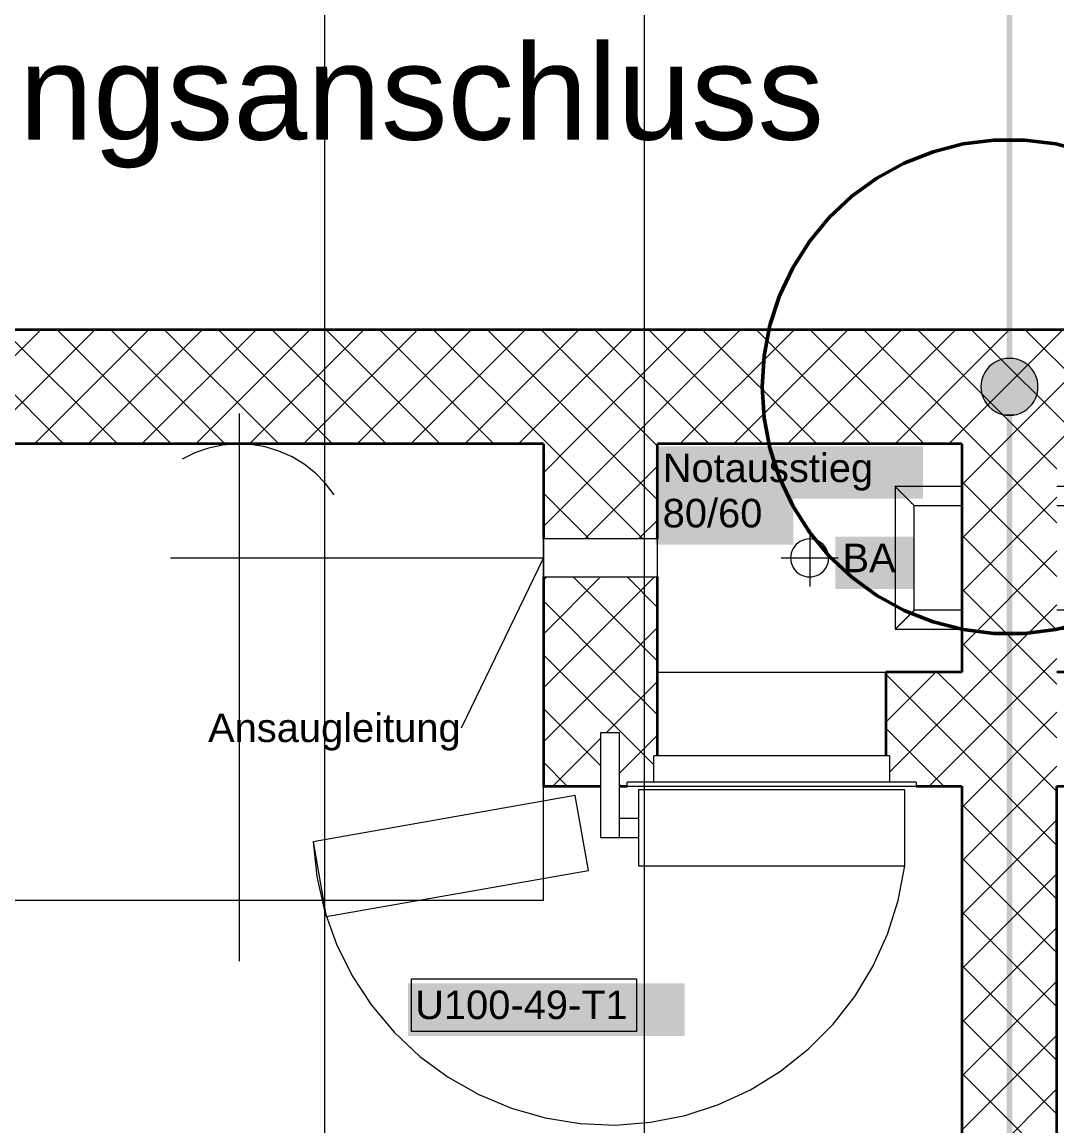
# Model space of a CAD drawing. Extents: x -1132 to 613, y -233 to 616.
# Drawn here: x -1028.1 to -973.7, y 448.1 to 506.2 of the extents above; entities that cross this region are included whole.
import ezdxf
from ezdxf.lldxf.tags import DXFTag

# ---------------------------------------------------------------- set-up
doc = ezdxf.new("R2010")
doc.units = 0
doc.layers.get('0').update_dxf_attribs({"lineweight": 13})
for name, color, linetype, lineweight in [('A-____-NOTE-TEXT', 7, 'Continuous', 9), ('A-DETL-____-THIN', 7, 'Continuous', 9), ('A-DETL-GENF-HDLN', 7, '_Verdeckte Linien_', 9), ('A-DOOR-____-HDLN', 7, '_Verdeckte Linien_', 9), ('A-DOOR-____-IDEN', 7, 'Continuous', 5), ('A-DOOR-____-OTLN', 7, 'Continuous', 9), ('A-DOOR-FRAM-OTLN', 7, 'Continuous', 9), ('A-WALL-____-MCUT', 7, 'Continuous', 35), ('A-WALL-____-PATT', 7, 'Continuous', 35), ('I-WALL-____-OTLN', 7, 'Continuous', 9), ('M-HVAC-DUCT-IDEN', 7, 'Continuous', 5), ('M-HVAC-DUCT-OTLN', 7, 'Continuous', 9), ('Q-SPCQ-____-HDLN', 7, '_Verdeckte Linien_', 9), ('S-GRID-____-OTLN', 7, 'Continuous', 5), ('Vertikale Erschließung', 7, 'Continuous', 9)]:
    doc.layers.add(name, color=color, linetype=linetype, lineweight=lineweight)
doc.layers.add('EL01_WAN_Blitzschutz Text', color=1, linetype='Continuous', lineweight=13, true_color=0xff0000)
doc.layers.add('EL01_WAN_Leitung_Potentialausgleich', color=1, linetype='fein_strichliert', lineweight=13, true_color=0xff0000)
doc.styles.get("Standard").update_dxf_attribs({"font": 'arial.ttf'})
tags = doc.linetypes.add('_Rasterlinie_', pattern=[0.375, 0.2, -0.05, 0.075, -0.05]).pattern_tags.tags
tags[10:11] = [DXFTag(74, 4), DXFTag(75, 0), DXFTag(340, '0'), DXFTag(46, 1.0), DXFTag(50, 0.0), DXFTag(44, 0.0), DXFTag(45, 0.0)]
tags[8:9] = [DXFTag(74, 4), DXFTag(75, 0), DXFTag(340, '0'), DXFTag(46, 1.0), DXFTag(50, 0.0), DXFTag(44, 0.0), DXFTag(45, 0.0)]
tags[6:7] = [DXFTag(74, 4), DXFTag(75, 0), DXFTag(340, '0'), DXFTag(46, 1.0), DXFTag(50, 0.0), DXFTag(44, 0.0), DXFTag(45, 0.0)]
tags[4:5] = [DXFTag(74, 4), DXFTag(75, 0), DXFTag(340, '0'), DXFTag(46, 1.0), DXFTag(50, 0.0), DXFTag(44, 0.0), DXFTag(45, 0.0)]
tags = doc.linetypes.add('_Strichpunkt - Fein_', pattern=[0.2, 0.1, -0.05, 0, -0.05]).pattern_tags.tags
tags[10:11] = [DXFTag(74, 4), DXFTag(75, 0), DXFTag(340, '0'), DXFTag(46, 1.0), DXFTag(50, 0.0), DXFTag(44, 0.0), DXFTag(45, 0.0)]
tags[8:9] = [DXFTag(74, 4), DXFTag(75, 0), DXFTag(340, '0'), DXFTag(46, 1.0), DXFTag(50, 0.0), DXFTag(44, 0.0), DXFTag(45, 0.0)]
tags[6:7] = [DXFTag(74, 4), DXFTag(75, 0), DXFTag(340, '0'), DXFTag(46, 1.0), DXFTag(50, 0.0), DXFTag(44, 0.0), DXFTag(45, 0.0)]
tags[4:5] = [DXFTag(74, 4), DXFTag(75, 0), DXFTag(340, '0'), DXFTag(46, 1.0), DXFTag(50, 0.0), DXFTag(44, 0.0), DXFTag(45, 0.0)]
tags = doc.linetypes.add('_Verdeckte Linien_', pattern=[0.15, 0.1, -0.05]).pattern_tags.tags
tags[6:7] = [DXFTag(74, 4), DXFTag(75, 0), DXFTag(340, '0'), DXFTag(46, 1.0), DXFTag(50, 0.0), DXFTag(44, 0.0), DXFTag(45, 0.0)]
tags[4:5] = [DXFTag(74, 4), DXFTag(75, 0), DXFTag(340, '0'), DXFTag(46, 1.0), DXFTag(50, 0.0), DXFTag(44, 0.0), DXFTag(45, 0.0)]
tags = doc.linetypes.add('fein_strichliert', pattern=[4, 1, -2, 1]).pattern_tags.tags
tags[8:9] = [DXFTag(74, 4), DXFTag(75, 0), DXFTag(340, '0'), DXFTag(46, 0.0), DXFTag(50, 0.0), DXFTag(44, 0.0), DXFTag(45, 0.0)]
tags[6:7] = [DXFTag(74, 4), DXFTag(75, 0), DXFTag(340, '0'), DXFTag(46, 0.0), DXFTag(50, 0.0), DXFTag(44, 0.0), DXFTag(45, 0.0)]
tags[4:5] = [DXFTag(74, 4), DXFTag(75, 0), DXFTag(340, '0'), DXFTag(46, 0.0), DXFTag(50, 0.0), DXFTag(44, 0.0), DXFTag(45, 0.0)]

# ---------------------------------------------------------------- blocks, each defined once
blk = doc.blocks.new('Referenz-A0UJ2EK7XE', base_point=(-1124.077, -162.872))
at = {"layer": 'A-____-NOTE-TEXT', "color": 0, "linetype": 'Continuous', "lineweight": 5, "ltscale": 0.13}
for p, q in [((-986.965, 478.944), (-987.089, 478.902)), ((-986.837, 478.97), (-986.965, 478.944)), ((-986.706, 478.978), (-986.837, 478.97)), ((-986.706, 479.478), (-986.706, 476.478)), ((-986.576, 478.97), (-986.706, 478.978)), ((-986.447, 478.944), (-986.576, 478.97)), ((-986.323, 478.902), (-986.447, 478.944)), ((-987.63, 478.361), (-987.672, 478.237)), ((-987.572, 478.478), (-987.63, 478.361)), ((-987.499, 478.587), (-987.572, 478.478)), ((-987.413, 478.685), (-987.499, 478.587)), ((-987.315, 478.772), (-987.413, 478.685)), ((-987.206, 478.844), (-987.315, 478.772)), ((-987.089, 478.902), (-987.206, 478.844)), ((-986.206, 478.844), (-986.323, 478.902)), ((-986.097, 478.772), (-986.206, 478.844)), ((-985.999, 478.685), (-986.097, 478.772)), ((-985.913, 478.587), (-985.999, 478.685)), ((-985.84, 478.478), (-985.913, 478.587)), ((-985.782, 478.361), (-985.84, 478.478)), ((-985.74, 478.237), (-985.782, 478.361)), ((-988.206, 477.978), (-985.206, 477.978)), ((-987.698, 478.109), (-987.706, 477.978)), ((-987.706, 477.978), (-987.698, 477.848)), ((-987.672, 478.237), (-987.698, 478.109)), ((-987.698, 477.848), (-987.672, 477.719)), ((-985.715, 478.109), (-985.74, 478.237)), ((-985.74, 477.719), (-985.715, 477.848)), ((-985.706, 477.978), (-985.715, 478.109)), ((-985.715, 477.848), (-985.706, 477.978)), ((-987.672, 477.719), (-987.63, 477.596)), ((-987.63, 477.596), (-987.572, 477.478)), ((-987.572, 477.478), (-987.499, 477.369)), ((-987.499, 477.369), (-987.413, 477.271)), ((-987.413, 477.271), (-987.315, 477.185)), ((-987.315, 477.185), (-987.206, 477.112)), ((-986.206, 477.112), (-986.097, 477.185)), ((-986.097, 477.185), (-985.999, 477.271)), ((-985.999, 477.271), (-985.913, 477.369)), ((-985.913, 477.369), (-985.84, 477.478)), ((-985.84, 477.478), (-985.782, 477.596)), ((-985.782, 477.596), (-985.74, 477.719)), ((-987.206, 477.112), (-987.089, 477.054)), ((-987.089, 477.054), (-986.965, 477.012)), ((-986.965, 477.012), (-986.837, 476.987)), ((-986.837, 476.987), (-986.706, 476.978)), ((-986.706, 476.978), (-986.576, 476.987)), ((-986.576, 476.987), (-986.447, 477.012)), ((-986.447, 477.012), (-986.323, 477.054)), ((-986.323, 477.054), (-986.206, 477.112))]:
    blk.add_line(p, q, dxfattribs=at)
at = {"layer": 'A-____-NOTE-TEXT', "color": 7, "linetype": 'Continuous', "lineweight": 5, "ltscale": 0.13, "true_color": 0xffffff}
for points in [[(-994.81, 481.088), (-980.752, 481.088), (-994.81, 483.841)], [(-980.752, 481.088), (-994.81, 483.841), (-980.752, 483.841)], [(-994.81, 478.683), (-987.567, 478.683), (-994.81, 481.46)], [(-987.567, 478.683), (-994.81, 481.46), (-987.567, 481.46)], [(-985.353, 476.35), (-981.236, 476.35), (-985.353, 479.103)], [(-981.236, 476.35), (-985.353, 479.103), (-981.236, 479.103)]]:
    blk.add_solid(points, dxfattribs=at)
at = {"layer": 'A-DETL-____-THIN', "color": 0, "linetype": 'Continuous', "ltscale": 0.13}
for p, q in [((-981.706, 465.778), (-995.706, 465.778)), ((-995.706, 465.778), (-995.706, 461.778)), ((-981.706, 461.778), (-981.706, 465.778)), ((-995.706, 461.778), (-981.706, 461.778))]:
    blk.add_line(p, q, dxfattribs=at)
at = {"layer": 'A-DETL-GENF-HDLN', "color": 0, "linetype": '_Verdeckte Linien_', "ltscale": 0.13}
for p, q in [((-1016.706, 485.578), (-1016.706, 456.778)), ((-1019.706, 483.978), (-1032.706, 483.978)), ((-1018.319, 483.757), (-1019.031, 483.51)), ((-1017.581, 483.914), (-1018.319, 483.757)), ((-1016.83, 483.977), (-1017.581, 483.914)), ((-1016.077, 483.945), (-1016.83, 483.977)), ((-1015.334, 483.819), (-1016.077, 483.945)), ((-1014.612, 483.601), (-1015.334, 483.819)), ((-1013.924, 483.294), (-1014.612, 483.601)), ((-1000.706, 483.978), (-1011.706, 483.978)), ((-1000.706, 459.978), (-1000.706, 483.978)), ((-1019.031, 483.51), (-1019.706, 483.174)), ((-1013.279, 482.903), (-1013.924, 483.294)), ((-1012.689, 482.435), (-1013.279, 482.903)), ((-1012.161, 481.896), (-1012.689, 482.435)), ((-1011.706, 481.295), (-1012.161, 481.896)), ((-1020.306, 477.978), (-1000.706, 477.978)), ((-999.031, 465.487), (-1012.818, 463.056)), ((-998.336, 461.548), (-999.031, 465.487)), ((-1012.818, 463.056), (-1012.123, 459.117)), ((-1012.123, 459.117), (-998.336, 461.548)), ((-1032.706, 459.978), (-1000.706, 459.978))]:
    blk.add_line(p, q, dxfattribs=at)
at = {"layer": 'A-DOOR-____-HDLN', "color": 0, "linetype": '_Verdeckte Linien_', "ltscale": 0.13}
for p, q in [((-1012.819, 463.064), (-1012.624, 461.22)), ((-982.052, 459.957), (-981.706, 461.778)), ((-1012.624, 461.22), (-1012.213, 459.413)), ((-982.612, 458.19), (-982.052, 459.957)), ((-1012.213, 459.413), (-1011.59, 457.666)), ((-983.377, 456.501), (-982.612, 458.19)), ((-1011.59, 457.666), (-1010.764, 456.006)), ((-984.336, 454.915), (-983.377, 456.501)), ((-1010.764, 456.006), (-1009.748, 454.456)), ((-985.477, 453.453), (-984.336, 454.915)), ((-1009.748, 454.456), (-1008.556, 453.036)), ((-986.782, 452.137), (-985.477, 453.453)), ((-1008.556, 453.036), (-1007.204, 451.768)), ((-1007.204, 451.768), (-1005.711, 450.669)), ((-988.234, 450.985), (-986.782, 452.137)), ((-1005.711, 450.669), (-1004.099, 449.754)), ((-989.813, 450.012), (-988.234, 450.985)), ((-991.495, 449.234), (-989.813, 450.012)), ((-1004.099, 449.754), (-1002.389, 449.037)), ((-1002.389, 449.037), (-1000.607, 448.527)), ((-993.258, 448.66), (-991.495, 449.234)), ((-1000.607, 448.527), (-998.777, 448.232)), ((-998.777, 448.232), (-996.924, 448.155)), ((-996.924, 448.155), (-995.076, 448.298)), ((-995.076, 448.298), (-993.258, 448.66))]:
    blk.add_line(p, q, dxfattribs=at)
at = {"layer": 'A-DOOR-____-IDEN', "color": 0, "linetype": 'Continuous', "ltscale": 0.13}
for p, q in [((-1007.65, 455.846), (-995.81, 455.846)), ((-1007.65, 453.066), (-1007.65, 455.846)), ((-995.81, 455.846), (-995.81, 453.066)), ((-995.81, 453.066), (-1007.65, 453.066))]:
    blk.add_line(p, q, dxfattribs=at)
at = {"layer": 'A-DOOR-____-IDEN', "color": 7, "linetype": 'Continuous', "ltscale": 0.13, "true_color": 0xffffff}
for points in [[(-1007.825, 452.844), (-993.286, 452.844), (-1007.825, 455.603)], [(-993.286, 452.844), (-1007.825, 455.603), (-993.286, 455.603)]]:
    blk.add_solid(points, dxfattribs=at)
at = {"layer": 'A-DOOR-____-OTLN', "color": 0, "linetype": 'Continuous', "ltscale": 0.13}
for p, q in [((-997.703, 468.778), (-997.703, 463.278)), ((-996.703, 468.778), (-997.703, 468.778)), ((-996.703, 463.278), (-996.703, 468.778)), ((-995.706, 464.278), (-996.703, 464.278)), ((-997.703, 463.278), (-996.703, 463.278)), ((-996.703, 463.278), (-995.706, 463.278))]:
    blk.add_line(p, q, dxfattribs=at)
at = {"layer": 'A-DOOR-FRAM-OTLN', "color": 0, "linetype": 'Continuous', "ltscale": 0.13}
for p, q in [((-982.506, 467.578), (-994.906, 467.578)), ((-994.906, 466.178), (-994.906, 467.578)), ((-982.506, 467.578), (-982.506, 466.178)), ((-981.106, 466.178), (-996.306, 466.178)), ((-996.306, 465.978), (-996.306, 466.178)), ((-981.106, 466.178), (-981.106, 465.978)), ((-996.306, 465.978), (-981.106, 465.978))]:
    blk.add_line(p, q, dxfattribs=at)
at = {"layer": 'A-WALL-____-MCUT', "color": 0, "linetype": 'Continuous', "ltscale": 0.35}
for p, q in [((-854.606, 489.978), (-1115.804, 489.978)), ((-1000.706, 483.978), (-1112.006, 483.978)), ((-1000.706, 483.978), (-1000.706, 478.978)), ((-994.706, 478.978), (-994.706, 483.978)), ((-978.706, 483.978), (-994.706, 483.978)), ((-978.706, 483.978), (-978.706, 471.978)), ((-1000.706, 476.978), (-1000.706, 465.978)), ((-994.706, 467.578), (-994.706, 476.978)), ((-978.706, 471.978), (-982.706, 471.978)), ((-982.706, 471.978), (-982.706, 467.578)), ((-969.706, 471.978), (-973.706, 471.978)), ((-1000.706, 465.978), (-997.703, 465.978)), ((-996.703, 465.978), (-996.306, 465.978)), ((-981.106, 465.978), (-978.706, 465.978)), ((-978.706, 465.978), (-978.706, 390.578)), ((-973.706, 390.578), (-973.706, 465.978)), ((-973.706, 465.978), (-971.306, 465.978))]:
    blk.add_line(p, q, dxfattribs=at)
at = {"layer": 'A-WALL-____-PATT', "color": 0, "linetype": 'Continuous', "lineweight": 9, "ltscale": 0.13}
for p, q in [((-1033.127, 483.978), (-1027.127, 489.978)), ((-1025.936, 483.978), (-1031.936, 489.978)), ((-1030.298, 483.978), (-1024.298, 489.978)), ((-1023.107, 483.978), (-1029.107, 489.978)), ((-1027.47, 483.978), (-1021.47, 489.978)), ((-1020.279, 483.978), (-1026.279, 489.978)), ((-1024.641, 483.978), (-1018.641, 489.978)), ((-1017.451, 483.978), (-1023.451, 489.978)), ((-1021.813, 483.978), (-1015.813, 489.978)), ((-1014.622, 483.978), (-1020.622, 489.978)), ((-1018.985, 483.978), (-1012.985, 489.978)), ((-1011.794, 483.978), (-1017.794, 489.978)), ((-1016.156, 483.978), (-1010.156, 489.978)), ((-1008.965, 483.978), (-1014.965, 489.978)), ((-1013.328, 483.978), (-1007.328, 489.978)), ((-1006.137, 483.978), (-1012.137, 489.978)), ((-1010.499, 483.978), (-1004.499, 489.978)), ((-1003.308, 483.978), (-1009.308, 489.978)), ((-1007.671, 483.978), (-1001.671, 489.978)), ((-1000.48, 483.978), (-1006.48, 489.978)), ((-1004.842, 483.978), (-998.842, 489.978)), ((-997.652, 483.978), (-1003.652, 489.978)), ((-1002.014, 483.978), (-996.014, 489.978)), ((-994.823, 483.978), (-1000.823, 489.978)), ((-999.186, 483.978), (-993.186, 489.978)), ((-991.995, 483.978), (-997.995, 489.978)), ((-996.357, 483.978), (-990.357, 489.978)), ((-989.166, 483.978), (-995.166, 489.978)), ((-993.529, 483.978), (-987.529, 489.978)), ((-986.338, 483.978), (-992.338, 489.978)), ((-990.7, 483.978), (-984.7, 489.978)), ((-983.509, 483.978), (-989.509, 489.978)), ((-987.872, 483.978), (-981.872, 489.978)), ((-980.681, 483.978), (-986.681, 489.978)), ((-985.043, 483.978), (-979.043, 489.978)), ((-977.853, 483.978), (-983.853, 489.978)), ((-982.215, 483.978), (-976.215, 489.978)), ((-975.024, 483.978), (-981.024, 489.978)), ((-979.387, 483.978), (-973.387, 489.978)), ((-972.196, 483.978), (-978.196, 489.978)), ((-976.558, 483.978), (-970.558, 489.978)), ((-969.367, 483.978), (-975.367, 489.978)), ((-973.73, 483.978), (-967.73, 489.978)), ((-1000.706, 482.458), (-999.186, 483.978)), ((-1000.706, 479.629), (-996.357, 483.978)), ((-995.48, 478.978), (-1000.48, 483.978)), ((-994.706, 481.033), (-997.652, 483.978)), ((-994.706, 483.861), (-994.823, 483.978)), ((-978.706, 481.83), (-976.558, 483.978)), ((-978.706, 479.002), (-973.73, 483.978)), ((-973.706, 479.832), (-977.853, 483.978)), ((-973.706, 482.66), (-975.024, 483.978)), ((-998.529, 478.978), (-994.706, 482.801)), ((-973.706, 477.003), (-978.706, 482.003)), ((-998.308, 478.978), (-1000.706, 481.376)), ((-978.706, 476.173), (-973.706, 481.173)), ((-995.7, 478.978), (-994.706, 479.972)), ((-973.706, 474.175), (-978.706, 479.175)), ((-978.706, 473.345), (-973.706, 478.345)), ((-1000.706, 476.801), (-1000.529, 476.978)), ((-1000.706, 473.972), (-997.7, 476.978)), ((-999.872, 471.978), (-994.872, 476.978)), ((-994.706, 472.547), (-999.137, 476.978)), ((-994.706, 475.376), (-996.308, 476.978)), ((-973.706, 471.346), (-978.706, 476.346)), ((-996.965, 471.978), (-1000.706, 475.719)), ((-978.706, 470.517), (-973.706, 475.517)), ((-997.043, 471.978), (-994.706, 474.316)), ((-973.706, 468.518), (-978.706, 473.518)), ((-999.794, 471.978), (-1000.706, 472.891)), ((-978.706, 467.688), (-973.706, 472.688)), ((-1000.706, 471.144), (-999.872, 471.978)), ((-1000.706, 468.316), (-997.043, 471.978)), ((-994.906, 467.091), (-999.794, 471.978)), ((-994.706, 469.719), (-996.965, 471.978)), ((-982.706, 469.345), (-980.073, 471.978)), ((-978.706, 470.69), (-979.995, 471.978)), ((-997.415, 468.778), (-994.706, 471.487)), ((-978.706, 467.861), (-982.706, 471.861)), ((-982.506, 466.717), (-978.706, 470.517)), ((-973.706, 465.69), (-978.706, 470.69)), ((-997.703, 467.059), (-1000.706, 470.062)), ((-978.706, 464.86), (-973.706, 469.86)), ((-1000.215, 465.978), (-997.703, 468.491)), ((-996.703, 466.662), (-994.706, 468.659)), ((-979.652, 465.978), (-982.706, 469.033)), ((-980.416, 465.978), (-978.706, 467.688)), ((-973.706, 462.861), (-978.706, 467.861)), ((-999.451, 465.978), (-1000.706, 467.234)), ((-978.706, 462.031), (-973.706, 467.031)), ((-996.622, 465.978), (-996.703, 466.059)), ((-973.706, 460.033), (-978.706, 465.033)), ((-978.706, 459.203), (-973.706, 464.203)), ((-973.706, 457.204), (-978.706, 462.204)), ((-978.706, 456.374), (-973.706, 461.374)), ((-973.706, 454.376), (-978.706, 459.376)), ((-978.706, 453.546), (-973.706, 458.546)), ((-973.706, 451.547), (-978.706, 456.547)), ((-978.706, 450.718), (-973.706, 455.718)), ((-973.706, 448.719), (-978.706, 453.719)), ((-978.706, 447.889), (-973.706, 452.889)), ((-973.706, 445.891), (-978.706, 450.891)), ((-978.706, 445.061), (-973.706, 450.061))]:
    blk.add_line(p, q, dxfattribs=at)
at = {"layer": 'I-WALL-____-OTLN', "color": 0, "linetype": 'Continuous', "ltscale": 0.13}
blk.add_line((-994.706, 471.978), (-982.706, 471.978), dxfattribs=at)
at = {"layer": 'M-HVAC-DUCT-IDEN', "color": 0, "linetype": 'Continuous', "ltscale": 0.13}
blk.add_line((-1000.706, 477.978), (-1005.038, 469.025), dxfattribs=at)
at = {"layer": 'M-HVAC-DUCT-OTLN', "color": 0, "linetype": '_Strichpunkt - Fein_', "ltscale": 0.13}
for p, q in [((-994.706, 478.978), (-1000.706, 478.978)), ((-1000.706, 478.978), (-1000.706, 476.978)), ((-994.706, 476.978), (-994.706, 478.978)), ((-1000.706, 476.978), (-994.706, 476.978))]:
    blk.add_line(p, q, dxfattribs=at)
at = {"layer": 'Q-SPCQ-____-HDLN', "color": 0, "linetype": '_Verdeckte Linien_', "ltscale": 0.13}
blk.add_line((-1016.706, 483.978), (-1016.706, 459.978), dxfattribs=at)
at = {"layer": 'S-GRID-____-OTLN', "color": 0, "linetype": '_Rasterlinie_', "ltscale": 0.13}
for p, q in [((-995.406, 600.162), (-995.406, 199.37)), ((-1012.206, -159.103), (-1012.206, 585.978))]:
    blk.add_line(p, q, dxfattribs=at)
at = {"layer": 'Vertikale Erschließung', "color": 0, "linetype": 'Continuous', "ltscale": 0.13}
for p, q in [((-982.206, 481.728), (-982.206, 474.228)), ((-978.706, 481.728), (-982.206, 481.728)), ((-982.204, 481.726), (-982.206, 481.728)), ((-982.206, 481.728), (-982.206, 481.728)), ((-982.202, 481.724), (-982.204, 481.726)), ((-982.198, 481.721), (-982.202, 481.724)), ((-982.194, 481.716), (-982.198, 481.721)), ((-982.189, 481.711), (-982.194, 481.716)), ((-982.186, 481.708), (-982.189, 481.711)), ((-982.183, 481.705), (-982.186, 481.708)), ((-982.18, 481.702), (-982.183, 481.705)), ((-982.176, 481.698), (-982.18, 481.702)), ((-982.172, 481.694), (-982.176, 481.698)), ((-982.168, 481.69), (-982.172, 481.694)), ((-982.164, 481.686), (-982.168, 481.69)), ((-982.159, 481.681), (-982.164, 481.686)), ((-982.155, 481.677), (-982.159, 481.681)), ((-982.15, 481.672), (-982.155, 481.677)), ((-982.144, 481.667), (-982.15, 481.672)), ((-982.139, 481.661), (-982.144, 481.667)), ((-982.134, 481.656), (-982.139, 481.661)), ((-982.128, 481.65), (-982.134, 481.656)), ((-982.122, 481.644), (-982.128, 481.65)), ((-982.116, 481.638), (-982.122, 481.644)), ((-982.109, 481.631), (-982.116, 481.638)), ((-982.103, 481.625), (-982.109, 481.631)), ((-982.099, 481.622), (-982.103, 481.625)), ((-982.096, 481.618), (-982.099, 481.622)), ((-982.093, 481.615), (-982.096, 481.618)), ((-982.089, 481.611), (-982.093, 481.615)), ((-982.086, 481.608), (-982.089, 481.611)), ((-982.082, 481.604), (-982.086, 481.608)), ((-982.078, 481.6), (-982.082, 481.604)), ((-982.075, 481.597), (-982.078, 481.6)), ((-982.071, 481.593), (-982.075, 481.597)), ((-982.067, 481.589), (-982.071, 481.593)), ((-982.063, 481.586), (-982.067, 481.589)), ((-982.06, 481.582), (-982.063, 481.586)), ((-982.052, 481.574), (-982.06, 481.582)), ((-982.044, 481.566), (-982.052, 481.574)), ((-982.036, 481.558), (-982.044, 481.566)), ((-982.027, 481.55), (-982.036, 481.558)), ((-982.019, 481.541), (-982.027, 481.55)), ((-982.01, 481.533), (-982.019, 481.541)), ((-982.006, 481.528), (-982.01, 481.533)), ((-982.002, 481.524), (-982.006, 481.528)), ((-981.997, 481.519), (-982.002, 481.524)), ((-981.993, 481.515), (-981.997, 481.519)), ((-981.988, 481.51), (-981.993, 481.515)), ((-981.984, 481.506), (-981.988, 481.51)), ((-981.979, 481.501), (-981.984, 481.506)), ((-981.975, 481.497), (-981.979, 481.501)), ((-981.97, 481.492), (-981.975, 481.497)), ((-981.965, 481.488), (-981.97, 481.492)), ((-981.961, 481.483), (-981.965, 481.488)), ((-981.956, 481.478), (-981.961, 481.483)), ((-981.951, 481.474), (-981.956, 481.478)), ((-981.947, 481.469), (-981.951, 481.474)), ((-981.942, 481.464), (-981.947, 481.469)), ((-981.937, 481.459), (-981.942, 481.464)), ((-981.932, 481.454), (-981.937, 481.459)), ((-981.927, 481.45), (-981.932, 481.454)), ((-981.922, 481.445), (-981.927, 481.45)), ((-981.917, 481.44), (-981.922, 481.445)), ((-981.912, 481.435), (-981.917, 481.44)), ((-981.907, 481.43), (-981.912, 481.435)), ((-981.902, 481.425), (-981.907, 481.43)), ((-981.897, 481.42), (-981.902, 481.425)), ((-981.892, 481.414), (-981.897, 481.42)), ((-981.887, 481.409), (-981.892, 481.414)), ((-981.882, 481.404), (-981.887, 481.409)), ((-981.877, 481.399), (-981.882, 481.404)), ((-981.872, 481.394), (-981.877, 481.399)), ((-981.867, 481.389), (-981.872, 481.394)), ((-981.862, 481.384), (-981.867, 481.389)), ((-981.856, 481.378), (-981.862, 481.384)), ((-981.851, 481.373), (-981.856, 481.378)), ((-981.846, 481.368), (-981.851, 481.373)), ((-981.841, 481.363), (-981.846, 481.368)), ((-981.836, 481.358), (-981.841, 481.363)), ((-981.83, 481.352), (-981.836, 481.358)), ((-981.825, 481.347), (-981.83, 481.352)), ((-981.82, 481.342), (-981.825, 481.347)), ((-981.814, 481.337), (-981.82, 481.342)), ((-981.809, 481.331), (-981.814, 481.337)), ((-981.804, 481.326), (-981.809, 481.331)), ((-981.798, 481.321), (-981.804, 481.326)), ((-981.793, 481.315), (-981.798, 481.321)), ((-981.788, 481.31), (-981.793, 481.315)), ((-981.782, 481.304), (-981.788, 481.31)), ((-981.777, 481.299), (-981.782, 481.304)), ((-981.771, 481.294), (-981.777, 481.299)), ((-981.766, 481.288), (-981.771, 481.294)), ((-981.761, 481.283), (-981.766, 481.288)), ((-981.755, 481.277), (-981.761, 481.283)), ((-981.75, 481.272), (-981.755, 481.277)), ((-981.744, 481.266), (-981.75, 481.272)), ((-981.739, 481.261), (-981.744, 481.266)), ((-981.733, 481.255), (-981.739, 481.261)), ((-981.728, 481.25), (-981.733, 481.255)), ((-981.722, 481.245), (-981.728, 481.25)), ((-981.717, 481.239), (-981.722, 481.245)), ((-981.712, 481.234), (-981.717, 481.239)), ((-981.706, 481.228), (-981.712, 481.234)), ((-970.206, 481.728), (-973.706, 481.728)), ((-981.701, 481.223), (-981.706, 481.228)), ((-981.695, 481.217), (-981.701, 481.223)), ((-981.69, 481.212), (-981.695, 481.217)), ((-981.684, 481.207), (-981.69, 481.212)), ((-981.679, 481.201), (-981.684, 481.207)), ((-981.673, 481.196), (-981.679, 481.201)), ((-981.668, 481.19), (-981.673, 481.196)), ((-981.663, 481.185), (-981.668, 481.19)), ((-981.657, 481.179), (-981.663, 481.185)), ((-981.652, 481.174), (-981.657, 481.179)), ((-981.646, 481.168), (-981.652, 481.174)), ((-981.641, 481.163), (-981.646, 481.168)), ((-981.635, 481.158), (-981.641, 481.163)), ((-981.63, 481.152), (-981.635, 481.158)), ((-981.625, 481.147), (-981.63, 481.152)), ((-981.619, 481.141), (-981.625, 481.147)), ((-981.614, 481.136), (-981.619, 481.141)), ((-981.609, 481.131), (-981.614, 481.136)), ((-981.603, 481.125), (-981.609, 481.131)), ((-981.598, 481.12), (-981.603, 481.125)), ((-981.593, 481.115), (-981.598, 481.12)), ((-981.587, 481.109), (-981.593, 481.115)), ((-981.582, 481.104), (-981.587, 481.109)), ((-981.577, 481.099), (-981.582, 481.104)), ((-981.571, 481.094), (-981.577, 481.099)), ((-981.566, 481.088), (-981.571, 481.094)), ((-981.561, 481.083), (-981.566, 481.088)), ((-981.556, 481.078), (-981.561, 481.083)), ((-981.551, 481.073), (-981.556, 481.078)), ((-981.545, 481.068), (-981.551, 481.073)), ((-981.54, 481.063), (-981.545, 481.068)), ((-981.535, 481.057), (-981.54, 481.063)), ((-981.53, 481.052), (-981.535, 481.057)), ((-981.525, 481.047), (-981.53, 481.052)), ((-981.52, 481.042), (-981.525, 481.047)), ((-981.515, 481.037), (-981.52, 481.042)), ((-981.51, 481.032), (-981.515, 481.037)), ((-981.505, 481.027), (-981.51, 481.032)), ((-981.5, 481.022), (-981.505, 481.027)), ((-981.495, 481.017), (-981.5, 481.022)), ((-981.49, 481.012), (-981.495, 481.017)), ((-981.485, 481.007), (-981.49, 481.012)), ((-981.48, 481.002), (-981.485, 481.007)), ((-981.475, 480.997), (-981.48, 481.002)), ((-981.47, 480.992), (-981.475, 480.997)), ((-981.466, 480.988), (-981.47, 480.992)), ((-981.461, 480.983), (-981.466, 480.988)), ((-981.456, 480.978), (-981.461, 480.983)), ((-981.447, 480.969), (-981.456, 480.978)), ((-981.437, 480.96), (-981.447, 480.969)), ((-981.428, 480.951), (-981.437, 480.96)), ((-981.419, 480.942), (-981.428, 480.951)), ((-981.41, 480.933), (-981.419, 480.942)), ((-981.402, 480.924), (-981.41, 480.933)), ((-981.393, 480.915), (-981.402, 480.924)), ((-981.385, 480.907), (-981.393, 480.915)), ((-981.376, 480.899), (-981.385, 480.907)), ((-981.368, 480.89), (-981.376, 480.899)), ((-981.36, 480.882), (-981.368, 480.89)), ((-981.353, 480.875), (-981.36, 480.882)), ((-981.349, 480.871), (-981.353, 480.875)), ((-981.345, 480.867), (-981.349, 480.871)), ((-981.341, 480.863), (-981.345, 480.867)), ((-981.337, 480.86), (-981.341, 480.863)), ((-981.334, 480.856), (-981.337, 480.86)), ((-981.33, 480.852), (-981.334, 480.856)), ((-981.327, 480.849), (-981.33, 480.852)), ((-981.323, 480.845), (-981.327, 480.849)), ((-981.32, 480.842), (-981.323, 480.845)), ((-981.316, 480.838), (-981.32, 480.842)), ((-981.313, 480.835), (-981.316, 480.838)), ((-981.309, 480.832), (-981.313, 480.835)), ((-981.303, 480.825), (-981.309, 480.832)), ((-981.297, 480.819), (-981.303, 480.825)), ((-981.29, 480.813), (-981.297, 480.819)), ((-981.284, 480.807), (-981.29, 480.813)), ((-981.279, 480.801), (-981.284, 480.807)), ((-981.273, 480.795), (-981.279, 480.801)), ((-981.268, 480.79), (-981.273, 480.795)), ((-981.263, 480.785), (-981.268, 480.79)), ((-981.258, 480.78), (-981.263, 480.785)), ((-981.253, 480.775), (-981.258, 480.78)), ((-981.248, 480.771), (-981.253, 480.775)), ((-981.244, 480.766), (-981.248, 480.771)), ((-981.24, 480.762), (-981.244, 480.766)), ((-981.236, 480.758), (-981.24, 480.762)), ((-981.233, 480.755), (-981.236, 480.758)), ((-981.229, 480.751), (-981.233, 480.755)), ((-981.226, 480.748), (-981.229, 480.751)), ((-981.223, 480.745), (-981.226, 480.748)), ((-981.218, 480.74), (-981.223, 480.745)), ((-981.214, 480.736), (-981.218, 480.74)), ((-981.21, 480.733), (-981.214, 480.736)), ((-981.208, 480.73), (-981.21, 480.733)), ((-981.207, 480.729), (-981.208, 480.73)), ((-981.206, 480.728), (-981.207, 480.729)), ((-981.206, 475.228), (-981.206, 480.728)), ((-981.206, 480.728), (-978.706, 480.728)), ((-973.706, 480.728), (-971.206, 480.728)), ((-981.587, 474.847), (-981.592, 474.842)), ((-981.582, 474.852), (-981.587, 474.847)), ((-981.577, 474.858), (-981.582, 474.852)), ((-981.571, 474.863), (-981.577, 474.858)), ((-981.566, 474.868), (-981.571, 474.863)), ((-981.561, 474.873), (-981.566, 474.868)), ((-981.556, 474.879), (-981.561, 474.873)), ((-981.551, 474.884), (-981.556, 474.879)), ((-981.546, 474.889), (-981.551, 474.884)), ((-981.54, 474.894), (-981.546, 474.889)), ((-981.535, 474.899), (-981.54, 474.894)), ((-981.53, 474.904), (-981.535, 474.899)), ((-981.525, 474.909), (-981.53, 474.904)), ((-981.52, 474.915), (-981.525, 474.909)), ((-981.515, 474.92), (-981.52, 474.915)), ((-981.51, 474.925), (-981.515, 474.92)), ((-981.505, 474.93), (-981.51, 474.925)), ((-981.5, 474.935), (-981.505, 474.93)), ((-981.495, 474.94), (-981.5, 474.935)), ((-981.49, 474.944), (-981.495, 474.94)), ((-981.485, 474.949), (-981.49, 474.944)), ((-981.48, 474.954), (-981.485, 474.949)), ((-981.475, 474.959), (-981.48, 474.954)), ((-981.47, 474.964), (-981.475, 474.959)), ((-981.466, 474.969), (-981.47, 474.964)), ((-981.461, 474.974), (-981.466, 474.969)), ((-981.456, 474.978), (-981.461, 474.974)), ((-981.447, 474.988), (-981.456, 474.978)), ((-981.438, 474.997), (-981.447, 474.988)), ((-981.428, 475.006), (-981.438, 474.997)), ((-981.419, 475.015), (-981.428, 475.006)), ((-981.41, 475.024), (-981.419, 475.015)), ((-981.402, 475.033), (-981.41, 475.024)), ((-981.393, 475.041), (-981.402, 475.033)), ((-981.385, 475.05), (-981.393, 475.041)), ((-981.376, 475.058), (-981.385, 475.05)), ((-981.368, 475.066), (-981.376, 475.058)), ((-981.36, 475.074), (-981.368, 475.066)), ((-981.353, 475.082), (-981.36, 475.074)), ((-981.349, 475.086), (-981.353, 475.082)), ((-981.345, 475.089), (-981.349, 475.086)), ((-981.341, 475.093), (-981.345, 475.089)), ((-981.338, 475.097), (-981.341, 475.093)), ((-981.334, 475.101), (-981.338, 475.097)), ((-981.33, 475.104), (-981.334, 475.101)), ((-981.327, 475.108), (-981.33, 475.104)), ((-981.323, 475.111), (-981.327, 475.108)), ((-981.32, 475.115), (-981.323, 475.111)), ((-981.316, 475.118), (-981.32, 475.115)), ((-981.313, 475.122), (-981.316, 475.118)), ((-981.309, 475.125), (-981.313, 475.122)), ((-981.303, 475.131), (-981.309, 475.125)), ((-981.297, 475.138), (-981.303, 475.131)), ((-981.29, 475.144), (-981.297, 475.138)), ((-981.284, 475.15), (-981.29, 475.144)), ((-981.279, 475.156), (-981.284, 475.15)), ((-981.273, 475.161), (-981.279, 475.156)), ((-981.268, 475.167), (-981.273, 475.161)), ((-981.263, 475.172), (-981.268, 475.167)), ((-981.258, 475.177), (-981.263, 475.172)), ((-981.253, 475.181), (-981.258, 475.177)), ((-981.248, 475.186), (-981.253, 475.181)), ((-981.244, 475.19), (-981.248, 475.186)), ((-981.24, 475.194), (-981.244, 475.19)), ((-981.236, 475.198), (-981.24, 475.194)), ((-981.233, 475.202), (-981.236, 475.198)), ((-981.229, 475.205), (-981.233, 475.202)), ((-981.226, 475.208), (-981.229, 475.205)), ((-981.223, 475.211), (-981.226, 475.208)), ((-981.218, 475.216), (-981.223, 475.211)), ((-981.214, 475.221), (-981.218, 475.216)), ((-981.21, 475.224), (-981.214, 475.221)), ((-981.208, 475.226), (-981.21, 475.224)), ((-981.207, 475.228), (-981.208, 475.226)), ((-981.206, 475.228), (-981.207, 475.228)), ((-978.706, 475.228), (-981.206, 475.228)), ((-971.206, 475.228), (-973.706, 475.228)), ((-982.168, 474.266), (-982.172, 474.262)), ((-982.164, 474.271), (-982.168, 474.266)), ((-982.159, 474.275), (-982.164, 474.271)), ((-982.154, 474.28), (-982.159, 474.275)), ((-982.15, 474.285), (-982.154, 474.28)), ((-982.144, 474.29), (-982.15, 474.285)), ((-982.139, 474.295), (-982.144, 474.29)), ((-982.134, 474.301), (-982.139, 474.295)), ((-982.128, 474.307), (-982.134, 474.301)), ((-982.122, 474.313), (-982.128, 474.307)), ((-982.116, 474.319), (-982.122, 474.313)), ((-982.109, 474.325), (-982.116, 474.319)), ((-982.103, 474.332), (-982.109, 474.325)), ((-982.099, 474.335), (-982.103, 474.332)), ((-982.096, 474.338), (-982.099, 474.335)), ((-982.093, 474.342), (-982.096, 474.338)), ((-982.089, 474.345), (-982.093, 474.342)), ((-982.085, 474.349), (-982.089, 474.345)), ((-982.082, 474.352), (-982.085, 474.349)), ((-982.078, 474.356), (-982.082, 474.352)), ((-982.075, 474.36), (-982.078, 474.356)), ((-982.071, 474.363), (-982.075, 474.36)), ((-982.067, 474.367), (-982.071, 474.363)), ((-982.063, 474.371), (-982.067, 474.367)), ((-982.06, 474.375), (-982.063, 474.371)), ((-982.052, 474.383), (-982.06, 474.375)), ((-982.044, 474.39), (-982.052, 474.383)), ((-982.036, 474.399), (-982.044, 474.39)), ((-982.028, 474.407), (-982.036, 474.399)), ((-982.019, 474.415), (-982.028, 474.407)), ((-982.01, 474.424), (-982.019, 474.415)), ((-982.006, 474.428), (-982.01, 474.424)), ((-982.002, 474.433), (-982.006, 474.428)), ((-981.997, 474.437), (-982.002, 474.433)), ((-981.993, 474.441), (-981.997, 474.437)), ((-981.988, 474.446), (-981.993, 474.441)), ((-981.984, 474.45), (-981.988, 474.446)), ((-981.979, 474.455), (-981.984, 474.45)), ((-981.975, 474.46), (-981.979, 474.455)), ((-981.97, 474.464), (-981.975, 474.46)), ((-981.965, 474.469), (-981.97, 474.464)), ((-981.961, 474.474), (-981.965, 474.469)), ((-981.956, 474.478), (-981.961, 474.474)), ((-981.951, 474.483), (-981.956, 474.478)), ((-981.947, 474.488), (-981.951, 474.483)), ((-981.942, 474.493), (-981.947, 474.488)), ((-981.937, 474.497), (-981.942, 474.493)), ((-981.932, 474.502), (-981.937, 474.497)), ((-981.927, 474.507), (-981.932, 474.502)), ((-981.922, 474.512), (-981.927, 474.507)), ((-981.917, 474.517), (-981.922, 474.512)), ((-981.913, 474.522), (-981.917, 474.517)), ((-981.908, 474.527), (-981.913, 474.522)), ((-981.902, 474.532), (-981.908, 474.527)), ((-981.897, 474.537), (-981.902, 474.532)), ((-981.892, 474.542), (-981.897, 474.537)), ((-981.887, 474.547), (-981.892, 474.542)), ((-981.882, 474.552), (-981.887, 474.547)), ((-981.877, 474.557), (-981.882, 474.552)), ((-981.872, 474.562), (-981.877, 474.557)), ((-981.867, 474.568), (-981.872, 474.562)), ((-981.862, 474.573), (-981.867, 474.568)), ((-981.856, 474.578), (-981.862, 474.573)), ((-981.851, 474.583), (-981.856, 474.578)), ((-981.846, 474.588), (-981.851, 474.583)), ((-981.841, 474.594), (-981.846, 474.588)), ((-981.836, 474.599), (-981.841, 474.594)), ((-981.83, 474.604), (-981.836, 474.599)), ((-981.825, 474.609), (-981.83, 474.604)), ((-981.82, 474.615), (-981.825, 474.609)), ((-981.814, 474.62), (-981.82, 474.615)), ((-981.809, 474.625), (-981.814, 474.62)), ((-981.804, 474.631), (-981.809, 474.625)), ((-981.798, 474.636), (-981.804, 474.631)), ((-981.793, 474.641), (-981.798, 474.636)), ((-981.788, 474.647), (-981.793, 474.641)), ((-981.782, 474.652), (-981.788, 474.647)), ((-981.777, 474.658), (-981.782, 474.652)), ((-981.771, 474.663), (-981.777, 474.658)), ((-981.766, 474.668), (-981.771, 474.663)), ((-981.76, 474.674), (-981.766, 474.668)), ((-981.755, 474.679), (-981.76, 474.674)), ((-981.75, 474.685), (-981.755, 474.679)), ((-981.744, 474.69), (-981.75, 474.685)), ((-981.739, 474.696), (-981.744, 474.69)), ((-981.733, 474.701), (-981.739, 474.696)), ((-981.728, 474.706), (-981.733, 474.701)), ((-981.722, 474.712), (-981.728, 474.706)), ((-981.717, 474.717), (-981.722, 474.712)), ((-981.712, 474.723), (-981.717, 474.717)), ((-981.706, 474.728), (-981.712, 474.723)), ((-981.701, 474.734), (-981.706, 474.728)), ((-981.695, 474.739), (-981.701, 474.734)), ((-981.69, 474.745), (-981.695, 474.739)), ((-981.684, 474.75), (-981.69, 474.745)), ((-981.679, 474.756), (-981.684, 474.75)), ((-981.674, 474.761), (-981.679, 474.756)), ((-981.668, 474.766), (-981.674, 474.761)), ((-981.663, 474.772), (-981.668, 474.766)), ((-981.657, 474.777), (-981.663, 474.772)), ((-981.652, 474.783), (-981.657, 474.777)), ((-981.646, 474.788), (-981.652, 474.783)), ((-981.641, 474.794), (-981.646, 474.788)), ((-981.635, 474.799), (-981.641, 474.794)), ((-981.63, 474.804), (-981.635, 474.799)), ((-981.625, 474.81), (-981.63, 474.804)), ((-981.619, 474.815), (-981.625, 474.81)), ((-981.614, 474.82), (-981.619, 474.815)), ((-981.608, 474.826), (-981.614, 474.82)), ((-981.603, 474.831), (-981.608, 474.826)), ((-981.598, 474.836), (-981.603, 474.831)), ((-981.592, 474.842), (-981.598, 474.836)), ((-982.204, 474.23), (-982.206, 474.229)), ((-982.206, 474.229), (-982.206, 474.228)), ((-982.206, 474.228), (-978.706, 474.228)), ((-982.202, 474.233), (-982.204, 474.23)), ((-982.198, 474.236), (-982.202, 474.233)), ((-982.194, 474.24), (-982.198, 474.236)), ((-982.189, 474.245), (-982.194, 474.24)), ((-982.186, 474.248), (-982.189, 474.245)), ((-982.183, 474.251), (-982.186, 474.248)), ((-982.18, 474.255), (-982.183, 474.251)), ((-982.176, 474.258), (-982.18, 474.255)), ((-982.172, 474.262), (-982.176, 474.258)), ((-973.706, 474.228), (-970.206, 474.228))]:
    blk.add_line(p, q, dxfattribs=at)
at = {"layer": 'A-____-NOTE-TEXT', "color": 0, "linetype": 'Continuous', "lineweight": 5, "ltscale": 0.13, "char_height": 1.5, "attachment_point": 1}
for s, insert in [('{\\fArial;Notausstieg}', (-994.435, 483.466)), ('{\\fArial;80/60}', (-994.435, 481.085)), ('{\\fArial;BA}', (-984.978, 478.728))]:
    blk.add_mtext(s, dxfattribs=dict(at, insert=insert))
at = {"layer": 'A-DOOR-____-IDEN', "color": 0, "linetype": 'Continuous', "ltscale": 0.13, "insert": (-1007.45, 455.228), "char_height": 1.5, "attachment_point": 1}
blk.add_mtext('{\\fArial;U100-49-T1}', dxfattribs=at)
at = {"layer": 'M-HVAC-DUCT-IDEN', "color": 0, "linetype": 'Continuous', "ltscale": 0.13, "insert": (-1018.338, 469.796), "char_height": 1.5, "attachment_point": 1}
blk.add_mtext('{\\fArial;Ansaugleitung}', dxfattribs=at)
blk = doc.blocks.new('Kreis-A0UJ2ELXXE', base_point=(-989.204, 474.004))
at = {"color": 0, "linetype": 'ByBlock', "lineweight": -2, "ltscale": 0.5}
for p, q in [((-977.02, 499.953), (-978.64, 499.748)), ((-975.388, 499.953), (-977.02, 499.953)), ((-973.768, 499.748), (-975.388, 499.953)), ((-980.221, 499.342), (-981.739, 498.741)), ((-978.64, 499.748), (-980.221, 499.342)), ((-972.187, 499.342), (-973.768, 499.748)), ((-970.669, 498.741), (-972.187, 499.342)), ((-981.739, 498.741), (-983.17, 497.955)), ((-969.238, 497.955), (-970.669, 498.741)), ((-983.17, 497.955), (-984.491, 496.995)), ((-967.918, 496.995), (-969.238, 497.955)), ((-984.491, 496.995), (-985.681, 495.877)), ((-966.728, 495.877), (-967.918, 496.995)), ((-985.681, 495.877), (-986.721, 494.62)), ((-965.687, 494.62), (-966.728, 495.877)), ((-986.721, 494.62), (-987.596, 493.241)), ((-964.812, 493.241), (-965.687, 494.62)), ((-987.596, 493.241), (-988.291, 491.764)), ((-964.117, 491.764), (-964.812, 493.241)), ((-988.291, 491.764), (-988.796, 490.211)), ((-963.613, 490.211), (-964.117, 491.764)), ((-988.796, 490.211), (-989.102, 488.608)), ((-963.307, 488.608), (-963.613, 490.211)), ((-989.102, 488.608), (-989.204, 486.978)), ((-963.204, 486.978), (-963.307, 488.608)), ((-989.204, 486.978), (-989.102, 485.349)), ((-963.307, 485.349), (-963.204, 486.978)), ((-989.102, 485.349), (-988.796, 483.745)), ((-963.613, 483.745), (-963.307, 485.349)), ((-988.796, 483.745), (-988.291, 482.193)), ((-964.117, 482.193), (-963.613, 483.745)), ((-988.291, 482.193), (-987.596, 480.716)), ((-964.812, 480.716), (-964.117, 482.193)), ((-987.596, 480.716), (-986.721, 479.337)), ((-965.687, 479.337), (-964.812, 480.716)), ((-986.721, 479.337), (-985.681, 478.079)), ((-966.728, 478.079), (-965.687, 479.337)), ((-985.681, 478.079), (-984.491, 476.962)), ((-967.918, 476.962), (-966.728, 478.079)), ((-984.491, 476.962), (-983.17, 476.002)), ((-969.238, 476.002), (-967.918, 476.962)), ((-983.17, 476.002), (-981.739, 475.216)), ((-970.669, 475.216), (-969.238, 476.002)), ((-981.739, 475.216), (-980.221, 474.615)), ((-972.187, 474.615), (-970.669, 475.216)), ((-980.221, 474.615), (-978.64, 474.209)), ((-973.768, 474.209), (-972.187, 474.615)), ((-978.64, 474.209), (-977.02, 474.004)), ((-977.02, 474.004), (-975.388, 474.004)), ((-975.388, 474.004), (-973.768, 474.209))]:
    blk.add_line(p, q, dxfattribs=at)
blk = doc.blocks.new('Anschlusspunkt-A0UJ2EQFXE', base_point=(-977.702, 485.478))
at = {"color": 0, "linetype": 'ByBlock', "lineweight": -2, "ltscale": 0.13}
for p, q in [((-976.952, 488.277), (-977.115, 488.168)), ((-976.776, 488.364), (-976.952, 488.277)), ((-976.59, 488.427), (-976.776, 488.364)), ((-976.398, 488.465), (-976.59, 488.427)), ((-976.202, 488.478), (-976.398, 488.465)), ((-976.006, 488.465), (-976.202, 488.478)), ((-975.814, 488.427), (-976.006, 488.465)), ((-975.628, 488.364), (-975.814, 488.427)), ((-975.452, 488.277), (-975.628, 488.364)), ((-975.289, 488.168), (-975.452, 488.277)), ((-977.501, 487.728), (-977.588, 487.552)), ((-977.392, 487.891), (-977.501, 487.728)), ((-977.262, 488.039), (-977.392, 487.891)), ((-977.115, 488.168), (-977.262, 488.039)), ((-975.141, 488.039), (-975.289, 488.168)), ((-975.012, 487.891), (-975.141, 488.039)), ((-974.903, 487.728), (-975.012, 487.891)), ((-974.816, 487.552), (-974.903, 487.728)), ((-977.689, 487.174), (-977.702, 486.978)), ((-977.651, 487.367), (-977.689, 487.174)), ((-977.588, 487.552), (-977.651, 487.367)), ((-974.753, 487.367), (-974.816, 487.552)), ((-974.715, 487.174), (-974.753, 487.367)), ((-974.702, 486.978), (-974.715, 487.174)), ((-977.702, 486.978), (-977.689, 486.783)), ((-977.689, 486.783), (-977.651, 486.59)), ((-977.651, 486.59), (-977.588, 486.404)), ((-974.816, 486.404), (-974.753, 486.59)), ((-974.753, 486.59), (-974.715, 486.783)), ((-974.715, 486.783), (-974.702, 486.978)), ((-977.588, 486.404), (-977.501, 486.228)), ((-977.501, 486.228), (-977.392, 486.065)), ((-977.392, 486.065), (-977.262, 485.918)), ((-977.262, 485.918), (-977.115, 485.788)), ((-975.289, 485.788), (-975.141, 485.918)), ((-975.141, 485.918), (-975.012, 486.065)), ((-975.012, 486.065), (-974.903, 486.228)), ((-974.903, 486.228), (-974.816, 486.404)), ((-977.115, 485.788), (-976.952, 485.679)), ((-976.952, 485.679), (-976.776, 485.593)), ((-976.776, 485.593), (-976.59, 485.529)), ((-976.59, 485.529), (-976.398, 485.491)), ((-976.398, 485.491), (-976.202, 485.478)), ((-976.202, 485.478), (-976.006, 485.491)), ((-976.006, 485.491), (-975.814, 485.529)), ((-975.814, 485.529), (-975.628, 485.593)), ((-975.628, 485.593), (-975.452, 485.679)), ((-975.452, 485.679), (-975.289, 485.788))]:
    blk.add_line(p, q, dxfattribs=at)
for points in [[(-975.15, 488.048), (-977.249, 488.048), (-975.444, 488.269)], [(-977.249, 488.048), (-975.444, 488.269), (-976.966, 488.269)], [(-975.444, 488.269), (-976.966, 488.269), (-975.466, 488.286)], [(-976.966, 488.269), (-975.466, 488.286), (-976.927, 488.286)], [(-975.466, 488.286), (-976.927, 488.286), (-975.807, 488.422)], [(-976.927, 488.286), (-975.807, 488.422), (-976.61, 488.422)], [(-975.807, 488.422), (-976.61, 488.422), (-975.834, 488.433)], [(-976.61, 488.422), (-975.834, 488.433), (-976.537, 488.433)], [(-975.834, 488.433), (-976.537, 488.433), (-976.227, 488.478)], [(-974.754, 487.371), (-977.648, 487.371), (-974.901, 487.721)], [(-977.648, 487.371), (-974.901, 487.721), (-977.505, 487.721)], [(-974.901, 487.721), (-977.505, 487.721), (-974.907, 487.736)], [(-977.505, 487.721), (-974.907, 487.736), (-977.494, 487.736)], [(-974.907, 487.736), (-977.494, 487.736), (-975.136, 488.03)], [(-977.494, 487.736), (-975.136, 488.03), (-977.271, 488.03)], [(-975.136, 488.03), (-977.271, 488.03), (-975.15, 488.048)], [(-977.271, 488.03), (-975.15, 488.048), (-977.249, 488.048)], [(-974.702, 486.978), (-977.702, 486.978), (-974.753, 487.363)], [(-977.702, 486.978), (-974.753, 487.363), (-977.652, 487.363)], [(-974.753, 487.363), (-977.652, 487.363), (-974.754, 487.371)], [(-977.652, 487.363), (-974.754, 487.371), (-977.648, 487.371)], [(-977.652, 486.594), (-974.702, 486.978), (-977.702, 486.978)], [(-974.753, 486.594), (-977.652, 486.594), (-974.702, 486.978)], [(-977.648, 486.586), (-974.753, 486.594), (-977.652, 486.594)], [(-974.754, 486.586), (-977.648, 486.586), (-974.753, 486.594)], [(-977.505, 486.235), (-974.754, 486.586), (-977.648, 486.586)], [(-974.901, 486.235), (-977.505, 486.235), (-974.754, 486.586)], [(-977.494, 486.221), (-974.901, 486.235), (-977.505, 486.235)], [(-974.907, 486.221), (-977.494, 486.221), (-974.901, 486.235)], [(-977.271, 485.926), (-974.907, 486.221), (-977.494, 486.221)], [(-975.136, 485.926), (-977.271, 485.926), (-974.907, 486.221)], [(-977.249, 485.909), (-975.136, 485.926), (-977.271, 485.926)], [(-975.15, 485.909), (-977.249, 485.909), (-975.136, 485.926)], [(-976.966, 485.688), (-975.15, 485.909), (-977.249, 485.909)], [(-975.444, 485.688), (-976.966, 485.688), (-975.15, 485.909)], [(-976.927, 485.671), (-975.444, 485.688), (-976.966, 485.688)], [(-975.466, 485.671), (-976.927, 485.671), (-975.444, 485.688)], [(-976.61, 485.535), (-975.466, 485.671), (-976.927, 485.671)], [(-975.807, 485.535), (-976.61, 485.535), (-975.466, 485.671)], [(-976.537, 485.524), (-975.807, 485.535), (-976.61, 485.535)], [(-975.834, 485.524), (-976.537, 485.524), (-975.807, 485.535)], [(-976.227, 485.478), (-975.834, 485.524), (-976.537, 485.524)]]:
    blk.add_solid(points, dxfattribs=at)
blk = doc.blocks.new('Bauteilbeschriftung-A0UJ2EQXXE', base_point=(-1089.999, 499.979))
at = {"color": 0, "linetype": 'ByBlock', "lineweight": -2, "ltscale": 0.13, "insert": (-1089.999, 504.979), "char_height": 5, "attachment_point": 1}
blk.add_mtext('{\\fArial;Bodenpfahl Armierungsanschluss }', dxfattribs=at)

msp = doc.modelspace()

# ---------------------------------------------------------------- linework, layer by layer
at = {"layer": 'EL01_WAN_Leitung_Potentialausgleich', "linetype": 'ByBlock', "ltscale": 0.13}
for points in [[(-976.352, -159.103), (-976.052, -159.103), (-976.352, 512.978)], [(-976.052, -159.103), (-976.352, 512.978), (-976.052, 512.978)]]:
    msp.add_solid(points, dxfattribs=at)

# ---------------------------------------------------------------- block references
at = {"color": 9, "lineweight": 25, "ltscale": 0.25, "true_color": 0xc0c0c0}
msp.add_blockref('Referenz-A0UJ2EK7XE', (-1124.077, -162.872), dxfattribs=at)
at = {"layer": 'EL01_WAN_Blitzschutz Text', "linetype": 'ByBlock', "ltscale": 0.13}
msp.add_blockref('Bauteilbeschriftung-A0UJ2EQXXE', (-1089.999, 499.979), dxfattribs=at)
at = {"layer": 'EL01_WAN_Leitung_Potentialausgleich', "linetype": 'ByBlock', "lineweight": 50, "ltscale": 0.5}
msp.add_blockref('Kreis-A0UJ2ELXXE', (-989.204, 474.004), dxfattribs=at)
at = {"layer": 'EL01_WAN_Leitung_Potentialausgleich', "linetype": 'ByBlock', "ltscale": 0.13}
msp.add_blockref('Anschlusspunkt-A0UJ2EQFXE', (-977.702, 485.478), dxfattribs=at)

doc.saveas('drawing.dxf')
